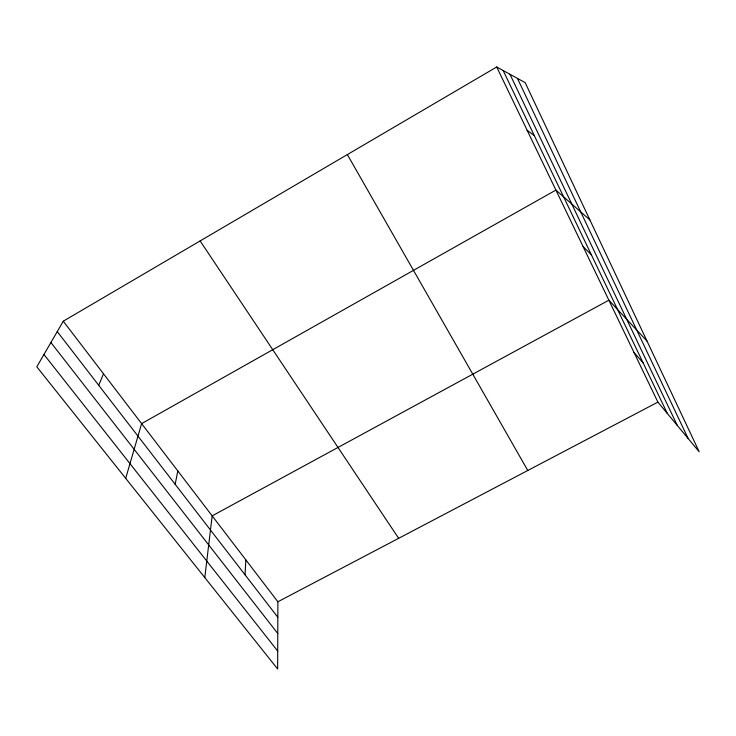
<?xml version="1.0" encoding="UTF-8"?>
<svg xmlns="http://www.w3.org/2000/svg" width="736" height="736" viewBox="0 0 736 736"><rect width="100%" height="100%" fill="white"/><g stroke="black" fill="none" stroke-linecap="round" stroke-linejoin="round"><path stroke-width="1.1" d="M63.278 321.2L277.877 601.772L277.656 669.015L36.8 366.804L63.278 321.2L496.708 66.985L525.182 82.653L699.2 451.803L657.892 402.123L496.708 66.985M245.014 574.779L245.842 559.894M204.792 577.594L212.17 515.862L608.865 300.196L646.999 341.062M175.177 484.316L177.799 470.92M125.7 478.354L141.616 423.623L555.91 190.081L589.895 219.935M98.725 385.296L103.5 373.787M277.877 601.772L657.892 402.123M527.151 130.29L534.281 135.562M583.105 246.624L591.358 254.766M634.027 352.507L643.154 362.94M43.948 354.485L277.72 651.084M50.894 342.525L277.776 633.512M57.252 331.577L277.831 617.274M200.128 240.93L398.654 538.32M347.355 154.578L527.776 470.479M503.148 70.527L667.368 413.531M509.965 74.281L677.322 425.5M517.445 78.402L688.132 438.49"/></g></svg>
